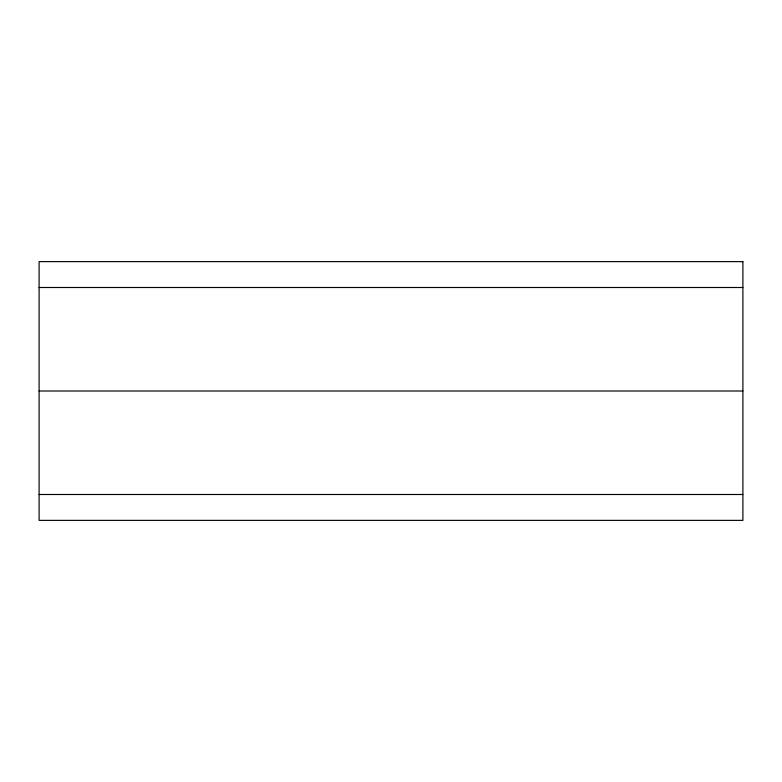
<?xml version="1.0" encoding="UTF-8"?>
<svg xmlns="http://www.w3.org/2000/svg" width="782" height="782" viewBox="0 0 782 782"><rect width="100%" height="100%" fill="white"/><g stroke="black" fill="none" stroke-linecap="round" stroke-linejoin="round"><path stroke-width="1.17" d="M39.1 287.502L742.9 287.502M39.1 391L742.9 391M39.1 494.498L742.9 494.498M742.9 261.628L39.1 261.628L39.1 520.372L742.9 520.372L742.9 261.628"/></g></svg>
